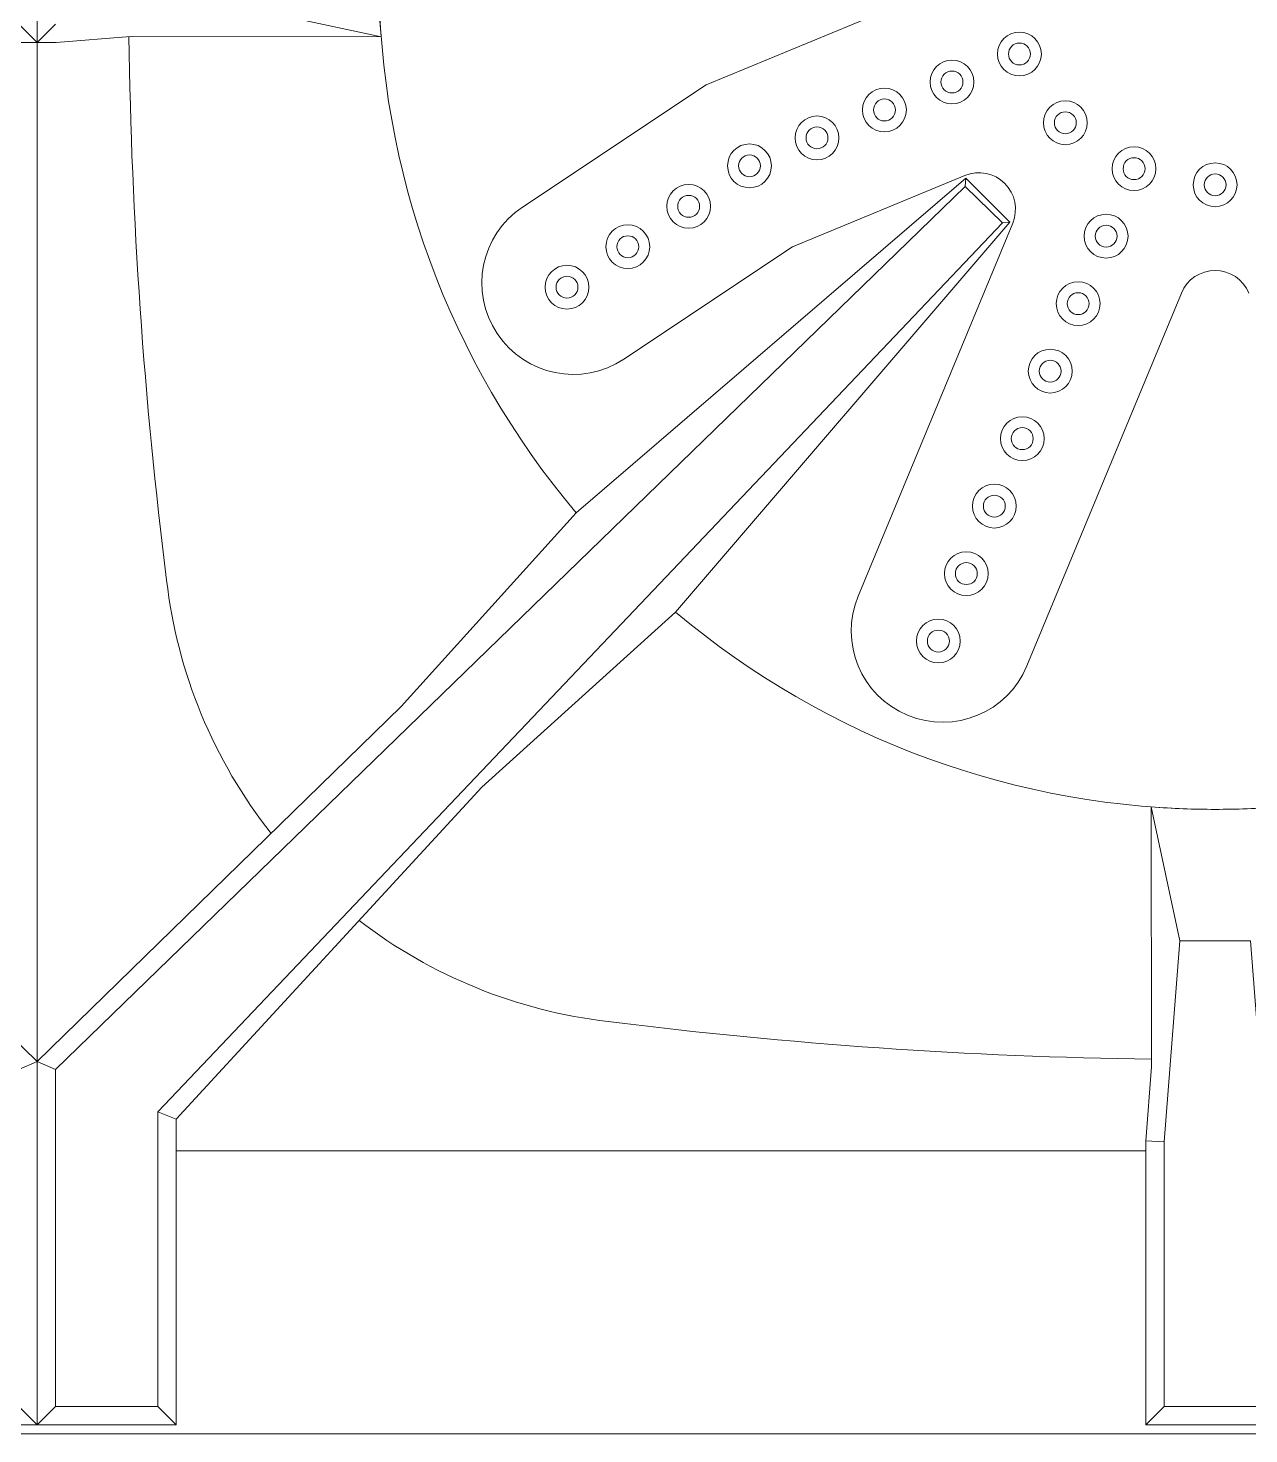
# Model space of a CAD drawing. Extents: x 306 to 2240, y 18 to 779.
# Drawn here: x 689.1932 to 689.3604, y 391.2048 to 391.3972 of the extents above; entities that cross this region are included whole.
import ezdxf

# ---------------------------------------------------------------- set-up
doc = ezdxf.new("R2010")
doc.units = 0
doc.header["$MEASUREMENT"] = 0
doc.linetypes.add('ACAD_ISO03W100', pattern=[30, 12, -18])
doc.layers.add('EQUIPAMIENTO SUPER', color=1, linetype='Continuous')

msp = doc.modelspace()

# ---------------------------------------------------------------- linework, layer by layer
at = {"layer": 'EQUIPAMIENTO SUPER', "color": 253, "lineweight": 0}
for p, q in [((689.1944949408376, 391.404752502158, -6.438942029e-07), (689.1944949408376, 391.2435025021577, -6.438942029e-07)), ((689.1944949408376, 391.404752502158, -6.438942029e-07), (689.1944949408376, 391.3952525021577, -6.438942029e-07)), ((689.1944949408376, 391.404752502158, -6.438942029e-07), (689.1944949408376, 391.2435025021577, -6.438942029e-07)), ((689.1944949408376, 391.404752502158, -6.438942029e-07), (689.1944949408376, 391.3952525021577, -6.438942029e-07)), ((689.2232449408388, 391.3999325021577, -6.438942029e-07), (689.2415806161575, 391.3959913966304, -6.438942029e-07)), ((689.2860899169812, 391.3894304674308, -6.438942029e-07), (689.3119288562505, 391.4001333065133, -6.438942029e-07)), ((689.1970938765576, 391.3952525021577, -6.438942029e-07), (689.2072471699852, 391.3960573814188, -6.438942029e-07)), ((689.2072471699852, 391.3960573814188, -6.438942029e-07), (689.2415806161575, 391.3959913966304, -6.438942029e-07)), ((689.1944949408376, 391.3952525021577, -6.438942029e-07), (689.1918960051175, 391.3952525021577, -6.438942029e-07)), ((689.1944949408376, 391.3952525021577, -6.438942029e-07), (689.1970938765576, 391.3952525021577, -6.438942029e-07)), ((689.2860899169812, 391.3894304674308, -6.438942029e-07), (689.2609376651003, 391.3727079697388, -6.438942029e-07)), ((689.2979049932496, 391.3672646272548, -6.438942029e-07), (689.321495942057, 391.3770363182006, -6.438942029e-07)), ((689.3215466530368, 391.3755039618263, -6.438942029e-07), (689.3216184576218, 391.3766390742757, -6.438942029e-07)), ((689.3280287568837, 391.3705035033763, -6.438942029e-07), (689.3068850140467, 391.3194579926606, -6.438942029e-07)), ((689.3264964005052, 391.3705542143579, -6.438942029e-07), (689.3276311089162, 391.3706264229804, -6.438942029e-07)), ((689.2979049932496, 391.3672646272548, -6.438942029e-07), (689.2747789887276, 391.3518892819724, -6.438942029e-07)), ((689.3511257451961, 391.3609364175672, -6.438942029e-07), (689.329982002359, 391.3098909068516, -6.438942029e-07)), ((689.3509249408366, 391.2722525021574, -6.438942029e-07), (689.3469838353108, 391.2905881774765, -6.438942029e-07)), ((689.1944949408376, 391.2557244453878, -6.438942029e-07), (689.1919949408388, 391.2546519970942, -6.438942029e-07)), ((689.1944949408376, 391.2557244453878, -6.438942029e-07), (689.1969949408361, 391.2546519970944, -6.438942029e-07)), ((689.2109949408391, 391.2488530072214, -6.438942029e-07), (689.2134949408377, 391.2478552195066, -6.438942029e-07)), ((689.1919949408388, 391.2085025021576, -6.438942029e-07), (689.1944949408376, 391.2060025021576, -6.438942029e-07)), ((689.1969949408361, 391.2085025021576, -6.438942029e-07), (689.1944949408376, 391.2060025021576, -6.438942029e-07)), ((689.2109949408391, 391.2085025021576, -6.438942029e-07), (689.2134949408377, 391.2060025021576, -6.438942029e-07)), ((689.3487449408372, 391.2085025021576, -6.438942029e-07), (689.3462449408383, 391.2060025021576, -6.438942029e-07)), ((689.566994940839, 391.204752502158, -6.438942029e-07), (688.78699494084, 391.204752502158, -6.438942029e-07)), ((689.566994940839, 391.204752502158, -6.438942029e-07), (688.78699494084, 391.204752502158, -6.438942029e-07))]:
    msp.add_line(p, q, dxfattribs=at)
at = {"layer": 'EQUIPAMIENTO SUPER', "color": 253, "linetype": 'ACAD_ISO03W100', "lineweight": 0}
for p, q in [((689.1944949408376, 391.3952525021577, -6.438942029e-07), (689.1919949408388, 391.3977525021577, -6.438942029e-07)), ((689.1944949408376, 391.3952525021577, -6.438942029e-07), (689.1969949408361, 391.3977525021577, -6.438942029e-07)), ((689.3487449408372, 391.244752502158, -6.438942029e-07), (689.3462449408383, 391.2448514378784, -6.438942029e-07))]:
    msp.add_line(p, q, dxfattribs=at)
at = {"layer": 'EQUIPAMIENTO SUPER', "color": 253, "lineweight": 0, "elevation": -6.438508219e-07}
for points in [[(689.0613587727589, 391.3706264229799), (689.0673714240531, 391.3766390742757), (689.1206984346848, 391.3308462344018), (689.1446549854213, 391.3043144517698), (689.1944949408376, 391.2557244453878), (689.1944949408376, 391.2060025021576), (689.1754949408372, 391.2060025021576), (689.1754949408372, 391.2478552195066), (689.1336145263836, 391.2932807734671), (689.107101612643, 391.3172571192528), (689.0613587727589, 391.3706264229799)], [(689.3276311089162, 391.3706264229799), (689.3216184576218, 391.3766390742757), (689.26829144699, 391.3308462344018), (689.2443348962538, 391.3043144517698), (689.1944949408376, 391.2557244453878), (689.1944949408376, 391.2060025021576), (689.2134949408377, 391.2060025021576), (689.2134949408377, 391.2478552195066), (689.2553753552914, 391.2932807734671), (689.2818882690322, 391.3172571192528), (689.3276311089162, 391.3706264229799)], [(689.1969949408361, 391.2085025021576), (689.1969949408361, 391.2546519970942), (689.3215466530368, 391.3755039618258), (689.3266412861798, 391.3705634343432), (689.2109949408391, 391.2488530072214), (689.2109949408391, 391.2085025021576), (689.1969949408361, 391.2085025021576), (689.1969949408361, 391.2085025021576)], [(689.3469838353108, 391.2905881774761), (689.3470498200973, 391.2550047313052), (689.3462449408383, 391.2448514378784), (689.3462449408383, 391.2060025021576), (689.3557449408383, 391.2060025021576)], [(689.3645060463663, 391.2905881774761), (689.3644400615763, 391.2550047313052), (689.3652449408388, 391.2448514378784), (689.3652449408388, 391.2060025021576), (689.3557449408383, 391.2060025021576)], [(689.3557449408383, 391.2085025021576), (689.3487449408372, 391.2085025021576), (689.3487449408372, 391.244752502158), (689.3509249408366, 391.2722525021574), (689.3557449408383, 391.2722525021574)], [(689.3557449408383, 391.2085025021576), (689.3627449408361, 391.2085025021576), (689.3627449408361, 391.244752502158), (689.3605649408368, 391.2722525021574), (689.3557449408383, 391.2722525021574)], [(689.3462449408383, 391.2435025021577), (689.2134949408377, 391.2435025021577)]]:
    msp.add_lwpolyline(points, dxfattribs=at)
at = {"layer": 'EQUIPAMIENTO SUPER', "color": 253, "lineweight": 0}
for centre, radius in [((689.3289526364156, 391.3936548846372, -6.438942029e-07), 0.003), ((689.3289526364156, 391.3936548846372, -6.438942029e-07), 0.003), ((689.3289526364156, 391.3936548846372, -6.438942029e-07), 0.003), ((689.3289526364156, 391.3936548846372, -6.438942029e-07), 0.003), ((689.3289526364156, 391.3936548846372, -6.438942029e-07), 0.003), ((689.3289526364156, 391.3936548846372, -6.438942029e-07), 0.003), ((689.3289526364156, 391.3936548846372, -6.438942029e-07), 0.003), ((689.3289526364156, 391.3936548846372, -6.438942029e-07), 0.003), ((689.3289526364156, 391.3936548846372, -6.438942029e-07), 0.003), ((689.3289526364156, 391.3936548846372, -6.438942029e-07), 0.003), ((689.3289526364156, 391.3936548846372, -6.438942029e-07), 0.003), ((689.3289526364156, 391.3936548846372, -6.438942029e-07), 0.003), ((689.3289526364156, 391.3936548846372, -6.438942029e-07), 0.003), ((689.3289526364156, 391.3936548846372, -6.438942029e-07), 0.003), ((689.3289526364156, 391.3936548846372, -6.438942029e-07), 0.003), ((689.3289526364156, 391.3936548846372, -6.438942029e-07), 0.003), ((689.3289526364156, 391.3936548846372, -6.438942029e-07), 0.0015), ((689.3289526364156, 391.3936548846372, -6.438942029e-07), 0.0015), ((689.3289526364156, 391.3936548846372, -6.438942029e-07), 0.0015), ((689.3289526364156, 391.3936548846372, -6.438942029e-07), 0.0015), ((689.3289526364156, 391.3936548846372, -6.438942029e-07), 0.0015), ((689.3289526364156, 391.3936548846372, -6.438942029e-07), 0.0015), ((689.3289526364156, 391.3936548846372, -6.438942029e-07), 0.0015), ((689.3289526364156, 391.3936548846372, -6.438942029e-07), 0.0015), ((689.3289526364156, 391.3936548846372, -6.438942029e-07), 0.0015), ((689.3289526364156, 391.3936548846372, -6.438942029e-07), 0.0015), ((689.3289526364156, 391.3936548846372, -6.438942029e-07), 0.0015), ((689.3289526364156, 391.3936548846372, -6.438942029e-07), 0.0015), ((689.3289526364156, 391.3936548846372, -6.438942029e-07), 0.0015), ((689.3289526364156, 391.3936548846372, -6.438942029e-07), 0.0015), ((689.3289526364156, 391.3936548846372, -6.438942029e-07), 0.0015), ((689.3289526364156, 391.3936548846372, -6.438942029e-07), 0.0015), ((689.3197138410893, 391.389828050314, -6.438942029e-07), 0.003), ((689.3197138410893, 391.389828050314, -6.438942029e-07), 0.003), ((689.3197138410893, 391.389828050314, -6.438942029e-07), 0.003), ((689.3197138410893, 391.389828050314, -6.438942029e-07), 0.003), ((689.3197138410893, 391.389828050314, -6.438942029e-07), 0.003), ((689.3197138410893, 391.389828050314, -6.438942029e-07), 0.003), ((689.3197138410893, 391.389828050314, -6.438942029e-07), 0.003), ((689.3197138410893, 391.389828050314, -6.438942029e-07), 0.003), ((689.3197138410893, 391.389828050314, -6.438942029e-07), 0.003), ((689.3197138410893, 391.389828050314, -6.438942029e-07), 0.003), ((689.3197138410893, 391.389828050314, -6.438942029e-07), 0.003), ((689.3197138410893, 391.389828050314, -6.438942029e-07), 0.003), ((689.3197138410893, 391.389828050314, -6.438942029e-07), 0.003), ((689.3197138410893, 391.389828050314, -6.438942029e-07), 0.003), ((689.3197138410893, 391.389828050314, -6.438942029e-07), 0.003), ((689.3197138410893, 391.389828050314, -6.438942029e-07), 0.003), ((689.3197138410893, 391.389828050314, -6.438942029e-07), 0.0015), ((689.3197138410893, 391.389828050314, -6.438942029e-07), 0.0015), ((689.3197138410893, 391.389828050314, -6.438942029e-07), 0.0015), ((689.3197138410893, 391.389828050314, -6.438942029e-07), 0.0015), ((689.3197138410893, 391.389828050314, -6.438942029e-07), 0.0015), ((689.3197138410893, 391.389828050314, -6.438942029e-07), 0.0015), ((689.3197138410893, 391.389828050314, -6.438942029e-07), 0.0015), ((689.3197138410893, 391.389828050314, -6.438942029e-07), 0.0015), ((689.3197138410893, 391.389828050314, -6.438942029e-07), 0.0015), ((689.3197138410893, 391.389828050314, -6.438942029e-07), 0.0015), ((689.3197138410893, 391.389828050314, -6.438942029e-07), 0.0015), ((689.3197138410893, 391.389828050314, -6.438942029e-07), 0.0015), ((689.3197138410893, 391.389828050314, -6.438942029e-07), 0.0015), ((689.3197138410893, 391.389828050314, -6.438942029e-07), 0.0015), ((689.3197138410893, 391.389828050314, -6.438942029e-07), 0.0015), ((689.3197138410893, 391.389828050314, -6.438942029e-07), 0.0015), ((689.3104750457665, 391.3860012159902, -6.438942029e-07), 0.003), ((689.3104750457665, 391.3860012159902, -6.438942029e-07), 0.003), ((689.3104750457665, 391.3860012159902, -6.438942029e-07), 0.003), ((689.3104750457665, 391.3860012159902, -6.438942029e-07), 0.003), ((689.3104750457665, 391.3860012159902, -6.438942029e-07), 0.003), ((689.3104750457665, 391.3860012159902, -6.438942029e-07), 0.003), ((689.3104750457665, 391.3860012159902, -6.438942029e-07), 0.003), ((689.3104750457665, 391.3860012159902, -6.438942029e-07), 0.003), ((689.3104750457665, 391.3860012159902, -6.438942029e-07), 0.003), ((689.3104750457665, 391.3860012159902, -6.438942029e-07), 0.003), ((689.3104750457665, 391.3860012159902, -6.438942029e-07), 0.003), ((689.3104750457665, 391.3860012159902, -6.438942029e-07), 0.003), ((689.3104750457665, 391.3860012159902, -6.438942029e-07), 0.003), ((689.3104750457665, 391.3860012159902, -6.438942029e-07), 0.003), ((689.3104750457665, 391.3860012159902, -6.438942029e-07), 0.003), ((689.3104750457665, 391.3860012159902, -6.438942029e-07), 0.003), ((689.3104750457665, 391.3860012159902, -6.438942029e-07), 0.0015), ((689.3104750457665, 391.3860012159902, -6.438942029e-07), 0.0015), ((689.3104750457665, 391.3860012159902, -6.438942029e-07), 0.0015), ((689.3104750457665, 391.3860012159902, -6.438942029e-07), 0.0015), ((689.3104750457665, 391.3860012159902, -6.438942029e-07), 0.0015), ((689.3104750457665, 391.3860012159902, -6.438942029e-07), 0.0015), ((689.3104750457665, 391.3860012159902, -6.438942029e-07), 0.0015), ((689.3104750457665, 391.3860012159902, -6.438942029e-07), 0.0015), ((689.3104750457665, 391.3860012159902, -6.438942029e-07), 0.0015), ((689.3104750457665, 391.3860012159902, -6.438942029e-07), 0.0015), ((689.3104750457665, 391.3860012159902, -6.438942029e-07), 0.0015), ((689.3104750457665, 391.3860012159902, -6.438942029e-07), 0.0015), ((689.3104750457665, 391.3860012159902, -6.438942029e-07), 0.0015), ((689.3104750457665, 391.3860012159902, -6.438942029e-07), 0.0015), ((689.3104750457665, 391.3860012159902, -6.438942029e-07), 0.0015), ((689.3104750457665, 391.3860012159902, -6.438942029e-07), 0.0015), ((689.3352390462045, 391.3842466075216, -6.438942029e-07), 0.003), ((689.3352390462045, 391.3842466075216, -6.438942029e-07), 0.003), ((689.3352390462045, 391.3842466075216, -6.438942029e-07), 0.003), ((689.3352390462045, 391.3842466075216, -6.438942029e-07), 0.003), ((689.3352390462045, 391.3842466075216, -6.438942029e-07), 0.003), ((689.3352390462045, 391.3842466075216, -6.438942029e-07), 0.003), ((689.3352390462045, 391.3842466075216, -6.438942029e-07), 0.003), ((689.3352390462045, 391.3842466075216, -6.438942029e-07), 0.003), ((689.3352390462045, 391.3842466075216, -6.438942029e-07), 0.003), ((689.3352390462045, 391.3842466075216, -6.438942029e-07), 0.003), ((689.3352390462045, 391.3842466075216, -6.438942029e-07), 0.003), ((689.3352390462045, 391.3842466075216, -6.438942029e-07), 0.003), ((689.3352390462045, 391.3842466075216, -6.438942029e-07), 0.003), ((689.3352390462045, 391.3842466075216, -6.438942029e-07), 0.003), ((689.3352390462045, 391.3842466075216, -6.438942029e-07), 0.003), ((689.3352390462045, 391.3842466075216, -6.438942029e-07), 0.003), ((689.3012362504401, 391.3821743816665, -6.438942029e-07), 0.003), ((689.3012362504401, 391.3821743816665, -6.438942029e-07), 0.003), ((689.3012362504401, 391.3821743816665, -6.438942029e-07), 0.003), ((689.3012362504401, 391.3821743816665, -6.438942029e-07), 0.003), ((689.3012362504401, 391.3821743816665, -6.438942029e-07), 0.003), ((689.3012362504401, 391.3821743816665, -6.438942029e-07), 0.003), ((689.3012362504401, 391.3821743816665, -6.438942029e-07), 0.003), ((689.3012362504401, 391.3821743816665, -6.438942029e-07), 0.003), ((689.3012362504401, 391.3821743816665, -6.438942029e-07), 0.003), ((689.3012362504401, 391.3821743816665, -6.438942029e-07), 0.003), ((689.3012362504401, 391.3821743816665, -6.438942029e-07), 0.003), ((689.3012362504401, 391.3821743816665, -6.438942029e-07), 0.003), ((689.3012362504401, 391.3821743816665, -6.438942029e-07), 0.003), ((689.3012362504401, 391.3821743816665, -6.438942029e-07), 0.003), ((689.3012362504401, 391.3821743816665, -6.438942029e-07), 0.003), ((689.3012362504401, 391.3821743816665, -6.438942029e-07), 0.003), ((689.3352390462045, 391.3842466075216, -6.438942029e-07), 0.0015), ((689.3352390462045, 391.3842466075216, -6.438942029e-07), 0.0015), ((689.3352390462045, 391.3842466075216, -6.438942029e-07), 0.0015), ((689.3352390462045, 391.3842466075216, -6.438942029e-07), 0.0015), ((689.3352390462045, 391.3842466075216, -6.438942029e-07), 0.0015), ((689.3352390462045, 391.3842466075216, -6.438942029e-07), 0.0015), ((689.3352390462045, 391.3842466075216, -6.438942029e-07), 0.0015), ((689.3352390462045, 391.3842466075216, -6.438942029e-07), 0.0015), ((689.3352390462045, 391.3842466075216, -6.438942029e-07), 0.0015), ((689.3352390462045, 391.3842466075216, -6.438942029e-07), 0.0015), ((689.3352390462045, 391.3842466075216, -6.438942029e-07), 0.0015), ((689.3352390462045, 391.3842466075216, -6.438942029e-07), 0.0015), ((689.3352390462045, 391.3842466075216, -6.438942029e-07), 0.0015), ((689.3352390462045, 391.3842466075216, -6.438942029e-07), 0.0015), ((689.3352390462045, 391.3842466075216, -6.438942029e-07), 0.0015), ((689.3352390462045, 391.3842466075216, -6.438942029e-07), 0.0015), ((689.3012362504401, 391.3821743816665, -6.438942029e-07), 0.0015), ((689.3012362504401, 391.3821743816665, -6.438942029e-07), 0.0015), ((689.3012362504401, 391.3821743816665, -6.438942029e-07), 0.0015), ((689.3012362504401, 391.3821743816665, -6.438942029e-07), 0.0015), ((689.3012362504401, 391.3821743816665, -6.438942029e-07), 0.0015), ((689.3012362504401, 391.3821743816665, -6.438942029e-07), 0.0015), ((689.3012362504401, 391.3821743816665, -6.438942029e-07), 0.0015), ((689.3012362504401, 391.3821743816665, -6.438942029e-07), 0.0015), ((689.3012362504401, 391.3821743816665, -6.438942029e-07), 0.0015), ((689.3012362504401, 391.3821743816665, -6.438942029e-07), 0.0015), ((689.3012362504401, 391.3821743816665, -6.438942029e-07), 0.0015), ((689.3012362504401, 391.3821743816665, -6.438942029e-07), 0.0015), ((689.3012362504401, 391.3821743816665, -6.438942029e-07), 0.0015), ((689.3012362504401, 391.3821743816665, -6.438942029e-07), 0.0015), ((689.3012362504401, 391.3821743816665, -6.438942029e-07), 0.0015), ((689.3012362504401, 391.3821743816665, -6.438942029e-07), 0.0015), ((689.2919974551172, 391.3783475473426, -6.438942029e-07), 0.003), ((689.2919974551172, 391.3783475473426, -6.438942029e-07), 0.003), ((689.2919974551172, 391.3783475473426, -6.438942029e-07), 0.003), ((689.2919974551172, 391.3783475473426, -6.438942029e-07), 0.003), ((689.2919974551172, 391.3783475473426, -6.438942029e-07), 0.003), ((689.2919974551172, 391.3783475473426, -6.438942029e-07), 0.003), ((689.2919974551172, 391.3783475473426, -6.438942029e-07), 0.003), ((689.2919974551172, 391.3783475473426, -6.438942029e-07), 0.003), ((689.2919974551172, 391.3783475473426, -6.438942029e-07), 0.003), ((689.2919974551172, 391.3783475473426, -6.438942029e-07), 0.003), ((689.2919974551172, 391.3783475473426, -6.438942029e-07), 0.003), ((689.2919974551172, 391.3783475473426, -6.438942029e-07), 0.003), ((689.2919974551172, 391.3783475473426, -6.438942029e-07), 0.003), ((689.2919974551172, 391.3783475473426, -6.438942029e-07), 0.003), ((689.2919974551172, 391.3783475473426, -6.438942029e-07), 0.003), ((689.2919974551172, 391.3783475473426, -6.438942029e-07), 0.003), ((689.3446473233182, 391.3779601977329, -6.438942029e-07), 0.003), ((689.3446473233182, 391.3779601977329, -6.438942029e-07), 0.003), ((689.3446473233182, 391.3779601977329, -6.438942029e-07), 0.003), ((689.3446473233182, 391.3779601977329, -6.438942029e-07), 0.003), ((689.3446473233182, 391.3779601977329, -6.438942029e-07), 0.003), ((689.3446473233182, 391.3779601977329, -6.438942029e-07), 0.003), ((689.3446473233182, 391.3779601977329, -6.438942029e-07), 0.003), ((689.3446473233182, 391.3779601977329, -6.438942029e-07), 0.003), ((689.3446473233182, 391.3779601977329, -6.438942029e-07), 0.003), ((689.3446473233182, 391.3779601977329, -6.438942029e-07), 0.003), ((689.3446473233182, 391.3779601977329, -6.438942029e-07), 0.003), ((689.3446473233182, 391.3779601977329, -6.438942029e-07), 0.003), ((689.3446473233182, 391.3779601977329, -6.438942029e-07), 0.003), ((689.3446473233182, 391.3779601977329, -6.438942029e-07), 0.003), ((689.3446473233182, 391.3779601977329, -6.438942029e-07), 0.003), ((689.3446473233182, 391.3779601977329, -6.438942029e-07), 0.003), ((689.2919974551172, 391.3783475473426, -6.438942029e-07), 0.0015), ((689.2919974551172, 391.3783475473426, -6.438942029e-07), 0.0015), ((689.2919974551172, 391.3783475473426, -6.438942029e-07), 0.0015), ((689.2919974551172, 391.3783475473426, -6.438942029e-07), 0.0015), ((689.2919974551172, 391.3783475473426, -6.438942029e-07), 0.0015), ((689.2919974551172, 391.3783475473426, -6.438942029e-07), 0.0015), ((689.2919974551172, 391.3783475473426, -6.438942029e-07), 0.0015), ((689.2919974551172, 391.3783475473426, -6.438942029e-07), 0.0015), ((689.2919974551172, 391.3783475473426, -6.438942029e-07), 0.0015), ((689.2919974551172, 391.3783475473426, -6.438942029e-07), 0.0015), ((689.2919974551172, 391.3783475473426, -6.438942029e-07), 0.0015), ((689.2919974551172, 391.3783475473426, -6.438942029e-07), 0.0015), ((689.2919974551172, 391.3783475473426, -6.438942029e-07), 0.0015), ((689.2919974551172, 391.3783475473426, -6.438942029e-07), 0.0015), ((689.2919974551172, 391.3783475473426, -6.438942029e-07), 0.0015), ((689.2919974551172, 391.3783475473426, -6.438942029e-07), 0.0015), ((689.3446473233182, 391.3779601977329, -6.438942029e-07), 0.0015), ((689.3446473233182, 391.3779601977329, -6.438942029e-07), 0.0015), ((689.3446473233182, 391.3779601977329, -6.438942029e-07), 0.0015), ((689.3446473233182, 391.3779601977329, -6.438942029e-07), 0.0015), ((689.3446473233182, 391.3779601977329, -6.438942029e-07), 0.0015), ((689.3446473233182, 391.3779601977329, -6.438942029e-07), 0.0015), ((689.3446473233182, 391.3779601977329, -6.438942029e-07), 0.0015), ((689.3446473233182, 391.3779601977329, -6.438942029e-07), 0.0015), ((689.3446473233182, 391.3779601977329, -6.438942029e-07), 0.0015), ((689.3446473233182, 391.3779601977329, -6.438942029e-07), 0.0015), ((689.3446473233182, 391.3779601977329, -6.438942029e-07), 0.0015), ((689.3446473233182, 391.3779601977329, -6.438942029e-07), 0.0015), ((689.3446473233182, 391.3779601977329, -6.438942029e-07), 0.0015), ((689.3446473233182, 391.3779601977329, -6.438942029e-07), 0.0015), ((689.3446473233182, 391.3779601977329, -6.438942029e-07), 0.0015), ((689.3446473233182, 391.3779601977329, -6.438942029e-07), 0.0015), ((689.3557451428592, 391.3757527041759, -6.438942029e-07), 0.003), ((689.3557451428592, 391.3757527041759, -6.438942029e-07), 0.003), ((689.3557451428592, 391.3757527041759, -6.438942029e-07), 0.003), ((689.3557451428592, 391.3757527041759, -6.438942029e-07), 0.003), ((689.3557451428592, 391.3757527041759, -6.438942029e-07), 0.003), ((689.3557451428592, 391.3757527041759, -6.438942029e-07), 0.003), ((689.3557451428592, 391.3757527041759, -6.438942029e-07), 0.003), ((689.3557451428592, 391.3757527041759, -6.438942029e-07), 0.003), ((689.3557451428592, 391.3757527041759, -6.438942029e-07), 0.003), ((689.3557451428592, 391.3757527041759, -6.438942029e-07), 0.003), ((689.3557451428592, 391.3757527041759, -6.438942029e-07), 0.003), ((689.3557451428592, 391.3757527041759, -6.438942029e-07), 0.003), ((689.3557451428592, 391.3757527041759, -6.438942029e-07), 0.003), ((689.3557451428592, 391.3757527041759, -6.438942029e-07), 0.003), ((689.3557451428592, 391.3757527041759, -6.438942029e-07), 0.003), ((689.3557451428592, 391.3757527041759, -6.438942029e-07), 0.003), ((689.3557451428592, 391.3757527041759, -6.438942029e-07), 0.0015), ((689.3557451428592, 391.3757527041759, -6.438942029e-07), 0.0015), ((689.3557451428592, 391.3757527041759, -6.438942029e-07), 0.0015), ((689.3557451428592, 391.3757527041759, -6.438942029e-07), 0.0015), ((689.3557451428592, 391.3757527041759, -6.438942029e-07), 0.0015), ((689.3557451428592, 391.3757527041759, -6.438942029e-07), 0.0015), ((689.3557451428592, 391.3757527041759, -6.438942029e-07), 0.0015), ((689.3557451428592, 391.3757527041759, -6.438942029e-07), 0.0015), ((689.3557451428592, 391.3757527041759, -6.438942029e-07), 0.0015), ((689.3557451428592, 391.3757527041759, -6.438942029e-07), 0.0015), ((689.3557451428592, 391.3757527041759, -6.438942029e-07), 0.0015), ((689.3557451428592, 391.3757527041759, -6.438942029e-07), 0.0015), ((689.3557451428592, 391.3757527041759, -6.438942029e-07), 0.0015), ((689.3557451428592, 391.3757527041759, -6.438942029e-07), 0.0015), ((689.3557451428592, 391.3757527041759, -6.438942029e-07), 0.0015), ((689.3557451428592, 391.3757527041759, -6.438942029e-07), 0.0015), ((689.2836699800087, 391.3728110178931, -6.438942029e-07), 0.003), ((689.2836699800087, 391.3728110178931, -6.438942029e-07), 0.003), ((689.2836699800087, 391.3728110178931, -6.438942029e-07), 0.003), ((689.2836699800087, 391.3728110178931, -6.438942029e-07), 0.003), ((689.2836699800087, 391.3728110178931, -6.438942029e-07), 0.003), ((689.2836699800087, 391.3728110178931, -6.438942029e-07), 0.003), ((689.2836699800087, 391.3728110178931, -6.438942029e-07), 0.003), ((689.2836699800087, 391.3728110178931, -6.438942029e-07), 0.003), ((689.2836699800087, 391.3728110178931, -6.438942029e-07), 0.003), ((689.2836699800087, 391.3728110178931, -6.438942029e-07), 0.003), ((689.2836699800087, 391.3728110178931, -6.438942029e-07), 0.003), ((689.2836699800087, 391.3728110178931, -6.438942029e-07), 0.003), ((689.2836699800087, 391.3728110178931, -6.438942029e-07), 0.003), ((689.2836699800087, 391.3728110178931, -6.438942029e-07), 0.003), ((689.2836699800087, 391.3728110178931, -6.438942029e-07), 0.003), ((689.2836699800087, 391.3728110178931, -6.438942029e-07), 0.003), ((689.2836699800087, 391.3728110178931, -6.438942029e-07), 0.0015), ((689.2836699800087, 391.3728110178931, -6.438942029e-07), 0.0015), ((689.2836699800087, 391.3728110178931, -6.438942029e-07), 0.0015), ((689.2836699800087, 391.3728110178931, -6.438942029e-07), 0.0015), ((689.2836699800087, 391.3728110178931, -6.438942029e-07), 0.0015), ((689.2836699800087, 391.3728110178931, -6.438942029e-07), 0.0015), ((689.2836699800087, 391.3728110178931, -6.438942029e-07), 0.0015), ((689.2836699800087, 391.3728110178931, -6.438942029e-07), 0.0015), ((689.2836699800087, 391.3728110178931, -6.438942029e-07), 0.0015), ((689.2836699800087, 391.3728110178931, -6.438942029e-07), 0.0015), ((689.2836699800087, 391.3728110178931, -6.438942029e-07), 0.0015), ((689.2836699800087, 391.3728110178931, -6.438942029e-07), 0.0015), ((689.2836699800087, 391.3728110178931, -6.438942029e-07), 0.0015), ((689.2836699800087, 391.3728110178931, -6.438942029e-07), 0.0015), ((689.2836699800087, 391.3728110178931, -6.438942029e-07), 0.0015), ((689.2836699800087, 391.3728110178931, -6.438942029e-07), 0.0015), ((689.3408204889952, 391.368721402408, -6.438942029e-07), 0.003), ((689.3408204889952, 391.368721402408, -6.438942029e-07), 0.003), ((689.3408204889952, 391.368721402408, -6.438942029e-07), 0.003), ((689.3408204889952, 391.368721402408, -6.438942029e-07), 0.003), ((689.3408204889952, 391.368721402408, -6.438942029e-07), 0.003), ((689.3408204889952, 391.368721402408, -6.438942029e-07), 0.003), ((689.3408204889952, 391.368721402408, -6.438942029e-07), 0.003), ((689.3408204889952, 391.368721402408, -6.438942029e-07), 0.003), ((689.3408204889952, 391.368721402408, -6.438942029e-07), 0.003), ((689.3408204889952, 391.368721402408, -6.438942029e-07), 0.003), ((689.3408204889952, 391.368721402408, -6.438942029e-07), 0.003), ((689.3408204889952, 391.368721402408, -6.438942029e-07), 0.003), ((689.3408204889952, 391.368721402408, -6.438942029e-07), 0.003), ((689.3408204889952, 391.368721402408, -6.438942029e-07), 0.003), ((689.3408204889952, 391.368721402408, -6.438942029e-07), 0.003), ((689.3408204889952, 391.368721402408, -6.438942029e-07), 0.003), ((689.2753425049001, 391.3672744884436, -6.438942029e-07), 0.003), ((689.2753425049001, 391.3672744884436, -6.438942029e-07), 0.003), ((689.2753425049001, 391.3672744884436, -6.438942029e-07), 0.003), ((689.2753425049001, 391.3672744884436, -6.438942029e-07), 0.003), ((689.2753425049001, 391.3672744884436, -6.438942029e-07), 0.003), ((689.2753425049001, 391.3672744884436, -6.438942029e-07), 0.003), ((689.2753425049001, 391.3672744884436, -6.438942029e-07), 0.003), ((689.2753425049001, 391.3672744884436, -6.438942029e-07), 0.003), ((689.2753425049001, 391.3672744884436, -6.438942029e-07), 0.003), ((689.2753425049001, 391.3672744884436, -6.438942029e-07), 0.003), ((689.2753425049001, 391.3672744884436, -6.438942029e-07), 0.003), ((689.2753425049001, 391.3672744884436, -6.438942029e-07), 0.003), ((689.2753425049001, 391.3672744884436, -6.438942029e-07), 0.003), ((689.2753425049001, 391.3672744884436, -6.438942029e-07), 0.003), ((689.2753425049001, 391.3672744884436, -6.438942029e-07), 0.003), ((689.2753425049001, 391.3672744884436, -6.438942029e-07), 0.003), ((689.2753425049001, 391.3672744884436, -6.438942029e-07), 0.0015), ((689.2753425049001, 391.3672744884436, -6.438942029e-07), 0.0015), ((689.2753425049001, 391.3672744884436, -6.438942029e-07), 0.0015), ((689.2753425049001, 391.3672744884436, -6.438942029e-07), 0.0015), ((689.2753425049001, 391.3672744884436, -6.438942029e-07), 0.0015), ((689.2753425049001, 391.3672744884436, -6.438942029e-07), 0.0015), ((689.2753425049001, 391.3672744884436, -6.438942029e-07), 0.0015), ((689.2753425049001, 391.3672744884436, -6.438942029e-07), 0.0015), ((689.2753425049001, 391.3672744884436, -6.438942029e-07), 0.0015), ((689.2753425049001, 391.3672744884436, -6.438942029e-07), 0.0015), ((689.2753425049001, 391.3672744884436, -6.438942029e-07), 0.0015), ((689.2753425049001, 391.3672744884436, -6.438942029e-07), 0.0015), ((689.2753425049001, 391.3672744884436, -6.438942029e-07), 0.0015), ((689.2753425049001, 391.3672744884436, -6.438942029e-07), 0.0015), ((689.2753425049001, 391.3672744884436, -6.438942029e-07), 0.0015), ((689.2753425049001, 391.3672744884436, -6.438942029e-07), 0.0015), ((689.3408204889952, 391.368721402408, -6.438942029e-07), 0.0015), ((689.3408204889952, 391.368721402408, -6.438942029e-07), 0.0015), ((689.3408204889952, 391.368721402408, -6.438942029e-07), 0.0015), ((689.3408204889952, 391.368721402408, -6.438942029e-07), 0.0015), ((689.3408204889952, 391.368721402408, -6.438942029e-07), 0.0015), ((689.3408204889952, 391.368721402408, -6.438942029e-07), 0.0015), ((689.3408204889952, 391.368721402408, -6.438942029e-07), 0.0015), ((689.3408204889952, 391.368721402408, -6.438942029e-07), 0.0015), ((689.3408204889952, 391.368721402408, -6.438942029e-07), 0.0015), ((689.3408204889952, 391.368721402408, -6.438942029e-07), 0.0015), ((689.3408204889952, 391.368721402408, -6.438942029e-07), 0.0015), ((689.3408204889952, 391.368721402408, -6.438942029e-07), 0.0015), ((689.3408204889952, 391.368721402408, -6.438942029e-07), 0.0015), ((689.3408204889952, 391.368721402408, -6.438942029e-07), 0.0015), ((689.3408204889952, 391.368721402408, -6.438942029e-07), 0.0015), ((689.3408204889952, 391.368721402408, -6.438942029e-07), 0.0015), ((689.267015029795, 391.3617379589941, -6.438942029e-07), 0.003), ((689.267015029795, 391.3617379589941, -6.438942029e-07), 0.003), ((689.267015029795, 391.3617379589941, -6.438942029e-07), 0.003), ((689.267015029795, 391.3617379589941, -6.438942029e-07), 0.003), ((689.267015029795, 391.3617379589941, -6.438942029e-07), 0.003), ((689.267015029795, 391.3617379589941, -6.438942029e-07), 0.003), ((689.267015029795, 391.3617379589941, -6.438942029e-07), 0.003), ((689.267015029795, 391.3617379589941, -6.438942029e-07), 0.003), ((689.267015029795, 391.3617379589941, -6.438942029e-07), 0.003), ((689.267015029795, 391.3617379589941, -6.438942029e-07), 0.003), ((689.267015029795, 391.3617379589941, -6.438942029e-07), 0.003), ((689.267015029795, 391.3617379589941, -6.438942029e-07), 0.003), ((689.267015029795, 391.3617379589941, -6.438942029e-07), 0.003), ((689.267015029795, 391.3617379589941, -6.438942029e-07), 0.003), ((689.267015029795, 391.3617379589941, -6.438942029e-07), 0.003), ((689.267015029795, 391.3617379589941, -6.438942029e-07), 0.003), ((689.267015029795, 391.3617379589941, -6.438942029e-07), 0.0015), ((689.267015029795, 391.3617379589941, -6.438942029e-07), 0.0015), ((689.267015029795, 391.3617379589941, -6.438942029e-07), 0.0015), ((689.267015029795, 391.3617379589941, -6.438942029e-07), 0.0015), ((689.267015029795, 391.3617379589941, -6.438942029e-07), 0.0015), ((689.267015029795, 391.3617379589941, -6.438942029e-07), 0.0015), ((689.267015029795, 391.3617379589941, -6.438942029e-07), 0.0015), ((689.267015029795, 391.3617379589941, -6.438942029e-07), 0.0015), ((689.267015029795, 391.3617379589941, -6.438942029e-07), 0.0015), ((689.267015029795, 391.3617379589941, -6.438942029e-07), 0.0015), ((689.267015029795, 391.3617379589941, -6.438942029e-07), 0.0015), ((689.267015029795, 391.3617379589941, -6.438942029e-07), 0.0015), ((689.267015029795, 391.3617379589941, -6.438942029e-07), 0.0015), ((689.267015029795, 391.3617379589941, -6.438942029e-07), 0.0015), ((689.267015029795, 391.3617379589941, -6.438942029e-07), 0.0015), ((689.267015029795, 391.3617379589941, -6.438942029e-07), 0.0015), ((689.3369936546719, 391.359482607083, -6.438942029e-07), 0.003), ((689.3369936546719, 391.359482607083, -6.438942029e-07), 0.003), ((689.3369936546719, 391.359482607083, -6.438942029e-07), 0.003), ((689.3369936546719, 391.359482607083, -6.438942029e-07), 0.003), ((689.3369936546719, 391.359482607083, -6.438942029e-07), 0.003), ((689.3369936546719, 391.359482607083, -6.438942029e-07), 0.003), ((689.3369936546719, 391.359482607083, -6.438942029e-07), 0.003), ((689.3369936546719, 391.359482607083, -6.438942029e-07), 0.003), ((689.3369936546719, 391.359482607083, -6.438942029e-07), 0.003), ((689.3369936546719, 391.359482607083, -6.438942029e-07), 0.003), ((689.3369936546719, 391.359482607083, -6.438942029e-07), 0.003), ((689.3369936546719, 391.359482607083, -6.438942029e-07), 0.003), ((689.3369936546719, 391.359482607083, -6.438942029e-07), 0.003), ((689.3369936546719, 391.359482607083, -6.438942029e-07), 0.003), ((689.3369936546719, 391.359482607083, -6.438942029e-07), 0.003), ((689.3369936546719, 391.359482607083, -6.438942029e-07), 0.003), ((689.3369936546719, 391.359482607083, -6.438942029e-07), 0.0015), ((689.3369936546719, 391.359482607083, -6.438942029e-07), 0.0015), ((689.3369936546719, 391.359482607083, -6.438942029e-07), 0.0015), ((689.3369936546719, 391.359482607083, -6.438942029e-07), 0.0015), ((689.3369936546719, 391.359482607083, -6.438942029e-07), 0.0015), ((689.3369936546719, 391.359482607083, -6.438942029e-07), 0.0015), ((689.3369936546719, 391.359482607083, -6.438942029e-07), 0.0015), ((689.3369936546719, 391.359482607083, -6.438942029e-07), 0.0015), ((689.3369936546719, 391.359482607083, -6.438942029e-07), 0.0015), ((689.3369936546719, 391.359482607083, -6.438942029e-07), 0.0015), ((689.3369936546719, 391.359482607083, -6.438942029e-07), 0.0015), ((689.3369936546719, 391.359482607083, -6.438942029e-07), 0.0015), ((689.3369936546719, 391.359482607083, -6.438942029e-07), 0.0015), ((689.3369936546719, 391.359482607083, -6.438942029e-07), 0.0015), ((689.3369936546719, 391.359482607083, -6.438942029e-07), 0.0015), ((689.3369936546719, 391.359482607083, -6.438942029e-07), 0.0015), ((689.3331668203488, 391.3502438117577, -6.438942029e-07), 0.003), ((689.3331668203488, 391.3502438117577, -6.438942029e-07), 0.003), ((689.3331668203488, 391.3502438117577, -6.438942029e-07), 0.003), ((689.3331668203488, 391.3502438117577, -6.438942029e-07), 0.003), ((689.3331668203488, 391.3502438117577, -6.438942029e-07), 0.003), ((689.3331668203488, 391.3502438117577, -6.438942029e-07), 0.003), ((689.3331668203488, 391.3502438117577, -6.438942029e-07), 0.003), ((689.3331668203488, 391.3502438117577, -6.438942029e-07), 0.003), ((689.3331668203488, 391.3502438117577, -6.438942029e-07), 0.003), ((689.3331668203488, 391.3502438117577, -6.438942029e-07), 0.003), ((689.3331668203488, 391.3502438117577, -6.438942029e-07), 0.003), ((689.3331668203488, 391.3502438117577, -6.438942029e-07), 0.003), ((689.3331668203488, 391.3502438117577, -6.438942029e-07), 0.003), ((689.3331668203488, 391.3502438117577, -6.438942029e-07), 0.003), ((689.3331668203488, 391.3502438117577, -6.438942029e-07), 0.003), ((689.3331668203488, 391.3502438117577, -6.438942029e-07), 0.003), ((689.3331668203488, 391.3502438117577, -6.438942029e-07), 0.0015), ((689.3331668203488, 391.3502438117577, -6.438942029e-07), 0.0015), ((689.3331668203488, 391.3502438117577, -6.438942029e-07), 0.0015), ((689.3331668203488, 391.3502438117577, -6.438942029e-07), 0.0015), ((689.3331668203488, 391.3502438117577, -6.438942029e-07), 0.0015), ((689.3331668203488, 391.3502438117577, -6.438942029e-07), 0.0015), ((689.3331668203488, 391.3502438117577, -6.438942029e-07), 0.0015), ((689.3331668203488, 391.3502438117577, -6.438942029e-07), 0.0015), ((689.3331668203488, 391.3502438117577, -6.438942029e-07), 0.0015), ((689.3331668203488, 391.3502438117577, -6.438942029e-07), 0.0015), ((689.3331668203488, 391.3502438117577, -6.438942029e-07), 0.0015), ((689.3331668203488, 391.3502438117577, -6.438942029e-07), 0.0015), ((689.3331668203488, 391.3502438117577, -6.438942029e-07), 0.0015), ((689.3331668203488, 391.3502438117577, -6.438942029e-07), 0.0015), ((689.3331668203488, 391.3502438117577, -6.438942029e-07), 0.0015), ((689.3331668203488, 391.3502438117577, -6.438942029e-07), 0.0015), ((689.3293399860254, 391.3410050164328, -6.438942029e-07), 0.003), ((689.3293399860254, 391.3410050164328, -6.438942029e-07), 0.003), ((689.3293399860254, 391.3410050164328, -6.438942029e-07), 0.003), ((689.3293399860254, 391.3410050164328, -6.438942029e-07), 0.003), ((689.3293399860254, 391.3410050164328, -6.438942029e-07), 0.003), ((689.3293399860254, 391.3410050164328, -6.438942029e-07), 0.003), ((689.3293399860254, 391.3410050164328, -6.438942029e-07), 0.003), ((689.3293399860254, 391.3410050164328, -6.438942029e-07), 0.003), ((689.3293399860254, 391.3410050164328, -6.438942029e-07), 0.003), ((689.3293399860254, 391.3410050164328, -6.438942029e-07), 0.003), ((689.3293399860254, 391.3410050164328, -6.438942029e-07), 0.003), ((689.3293399860254, 391.3410050164328, -6.438942029e-07), 0.003), ((689.3293399860254, 391.3410050164328, -6.438942029e-07), 0.003), ((689.3293399860254, 391.3410050164328, -6.438942029e-07), 0.003), ((689.3293399860254, 391.3410050164328, -6.438942029e-07), 0.003), ((689.3293399860254, 391.3410050164328, -6.438942029e-07), 0.003), ((689.3293399860254, 391.3410050164328, -6.438942029e-07), 0.0015), ((689.3293399860254, 391.3410050164328, -6.438942029e-07), 0.0015), ((689.3293399860254, 391.3410050164328, -6.438942029e-07), 0.0015), ((689.3293399860254, 391.3410050164328, -6.438942029e-07), 0.0015), ((689.3293399860254, 391.3410050164328, -6.438942029e-07), 0.0015), ((689.3293399860254, 391.3410050164328, -6.438942029e-07), 0.0015), ((689.3293399860254, 391.3410050164328, -6.438942029e-07), 0.0015), ((689.3293399860254, 391.3410050164328, -6.438942029e-07), 0.0015), ((689.3293399860254, 391.3410050164328, -6.438942029e-07), 0.0015), ((689.3293399860254, 391.3410050164328, -6.438942029e-07), 0.0015), ((689.3293399860254, 391.3410050164328, -6.438942029e-07), 0.0015), ((689.3293399860254, 391.3410050164328, -6.438942029e-07), 0.0015), ((689.3293399860254, 391.3410050164328, -6.438942029e-07), 0.0015), ((689.3293399860254, 391.3410050164328, -6.438942029e-07), 0.0015), ((689.3293399860254, 391.3410050164328, -6.438942029e-07), 0.0015), ((689.3293399860254, 391.3410050164328, -6.438942029e-07), 0.0015), ((689.3255131517021, 391.3317662211074, -6.438942029e-07), 0.003), ((689.3255131517021, 391.3317662211074, -6.438942029e-07), 0.003), ((689.3255131517021, 391.3317662211074, -6.438942029e-07), 0.003), ((689.3255131517021, 391.3317662211074, -6.438942029e-07), 0.003), ((689.3255131517021, 391.3317662211074, -6.438942029e-07), 0.003), ((689.3255131517021, 391.3317662211074, -6.438942029e-07), 0.003), ((689.3255131517021, 391.3317662211074, -6.438942029e-07), 0.003), ((689.3255131517021, 391.3317662211074, -6.438942029e-07), 0.003), ((689.3255131517021, 391.3317662211074, -6.438942029e-07), 0.003), ((689.3255131517021, 391.3317662211074, -6.438942029e-07), 0.003), ((689.3255131517021, 391.3317662211074, -6.438942029e-07), 0.003), ((689.3255131517021, 391.3317662211074, -6.438942029e-07), 0.003), ((689.3255131517021, 391.3317662211074, -6.438942029e-07), 0.003), ((689.3255131517021, 391.3317662211074, -6.438942029e-07), 0.003), ((689.3255131517021, 391.3317662211074, -6.438942029e-07), 0.003), ((689.3255131517021, 391.3317662211074, -6.438942029e-07), 0.003), ((689.3255131517021, 391.3317662211074, -6.438942029e-07), 0.0015), ((689.3255131517021, 391.3317662211074, -6.438942029e-07), 0.0015), ((689.3255131517021, 391.3317662211074, -6.438942029e-07), 0.0015), ((689.3255131517021, 391.3317662211074, -6.438942029e-07), 0.0015), ((689.3255131517021, 391.3317662211074, -6.438942029e-07), 0.0015), ((689.3255131517021, 391.3317662211074, -6.438942029e-07), 0.0015), ((689.3255131517021, 391.3317662211074, -6.438942029e-07), 0.0015), ((689.3255131517021, 391.3317662211074, -6.438942029e-07), 0.0015), ((689.3255131517021, 391.3317662211074, -6.438942029e-07), 0.0015), ((689.3255131517021, 391.3317662211074, -6.438942029e-07), 0.0015), ((689.3255131517021, 391.3317662211074, -6.438942029e-07), 0.0015), ((689.3255131517021, 391.3317662211074, -6.438942029e-07), 0.0015), ((689.3255131517021, 391.3317662211074, -6.438942029e-07), 0.0015), ((689.3255131517021, 391.3317662211074, -6.438942029e-07), 0.0015), ((689.3255131517021, 391.3317662211074, -6.438942029e-07), 0.0015), ((689.3255131517021, 391.3317662211074, -6.438942029e-07), 0.0015), ((689.3216863173789, 391.3225274257821, -6.438942029e-07), 0.003), ((689.3216863173789, 391.3225274257821, -6.438942029e-07), 0.003), ((689.3216863173789, 391.3225274257821, -6.438942029e-07), 0.003), ((689.3216863173789, 391.3225274257821, -6.438942029e-07), 0.003), ((689.3216863173789, 391.3225274257821, -6.438942029e-07), 0.003), ((689.3216863173789, 391.3225274257821, -6.438942029e-07), 0.003), ((689.3216863173789, 391.3225274257821, -6.438942029e-07), 0.003), ((689.3216863173789, 391.3225274257821, -6.438942029e-07), 0.003), ((689.3216863173789, 391.3225274257821, -6.438942029e-07), 0.003), ((689.3216863173789, 391.3225274257821, -6.438942029e-07), 0.003), ((689.3216863173789, 391.3225274257821, -6.438942029e-07), 0.003), ((689.3216863173789, 391.3225274257821, -6.438942029e-07), 0.003), ((689.3216863173789, 391.3225274257821, -6.438942029e-07), 0.003), ((689.3216863173789, 391.3225274257821, -6.438942029e-07), 0.003), ((689.3216863173789, 391.3225274257821, -6.438942029e-07), 0.003), ((689.3216863173789, 391.3225274257821, -6.438942029e-07), 0.003), ((689.3216863173789, 391.3225274257821, -6.438942029e-07), 0.0015), ((689.3216863173789, 391.3225274257821, -6.438942029e-07), 0.0015), ((689.3216863173789, 391.3225274257821, -6.438942029e-07), 0.0015), ((689.3216863173789, 391.3225274257821, -6.438942029e-07), 0.0015), ((689.3216863173789, 391.3225274257821, -6.438942029e-07), 0.0015), ((689.3216863173789, 391.3225274257821, -6.438942029e-07), 0.0015), ((689.3216863173789, 391.3225274257821, -6.438942029e-07), 0.0015), ((689.3216863173789, 391.3225274257821, -6.438942029e-07), 0.0015), ((689.3216863173789, 391.3225274257821, -6.438942029e-07), 0.0015), ((689.3216863173789, 391.3225274257821, -6.438942029e-07), 0.0015), ((689.3216863173789, 391.3225274257821, -6.438942029e-07), 0.0015), ((689.3216863173789, 391.3225274257821, -6.438942029e-07), 0.0015), ((689.3216863173789, 391.3225274257821, -6.438942029e-07), 0.0015), ((689.3216863173789, 391.3225274257821, -6.438942029e-07), 0.0015), ((689.3216863173789, 391.3225274257821, -6.438942029e-07), 0.0015), ((689.3216863173789, 391.3225274257821, -6.438942029e-07), 0.0015), ((689.3178594830556, 391.3132886304574, -6.438942029e-07), 0.003), ((689.3178594830556, 391.3132886304574, -6.438942029e-07), 0.003), ((689.3178594830556, 391.3132886304574, -6.438942029e-07), 0.003), ((689.3178594830556, 391.3132886304574, -6.438942029e-07), 0.003), ((689.3178594830556, 391.3132886304574, -6.438942029e-07), 0.003), ((689.3178594830556, 391.3132886304574, -6.438942029e-07), 0.003), ((689.3178594830556, 391.3132886304574, -6.438942029e-07), 0.003), ((689.3178594830556, 391.3132886304574, -6.438942029e-07), 0.003), ((689.3178594830556, 391.3132886304574, -6.438942029e-07), 0.003), ((689.3178594830556, 391.3132886304574, -6.438942029e-07), 0.003), ((689.3178594830556, 391.3132886304574, -6.438942029e-07), 0.003), ((689.3178594830556, 391.3132886304574, -6.438942029e-07), 0.003), ((689.3178594830556, 391.3132886304574, -6.438942029e-07), 0.003), ((689.3178594830556, 391.3132886304574, -6.438942029e-07), 0.003), ((689.3178594830556, 391.3132886304574, -6.438942029e-07), 0.003), ((689.3178594830556, 391.3132886304574, -6.438942029e-07), 0.003), ((689.3178594830556, 391.3132886304574, -6.438942029e-07), 0.0015), ((689.3178594830556, 391.3132886304574, -6.438942029e-07), 0.0015), ((689.3178594830556, 391.3132886304574, -6.438942029e-07), 0.0015), ((689.3178594830556, 391.3132886304574, -6.438942029e-07), 0.0015), ((689.3178594830556, 391.3132886304574, -6.438942029e-07), 0.0015), ((689.3178594830556, 391.3132886304574, -6.438942029e-07), 0.0015), ((689.3178594830556, 391.3132886304574, -6.438942029e-07), 0.0015), ((689.3178594830556, 391.3132886304574, -6.438942029e-07), 0.0015), ((689.3178594830556, 391.3132886304574, -6.438942029e-07), 0.0015), ((689.3178594830556, 391.3132886304574, -6.438942029e-07), 0.0015), ((689.3178594830556, 391.3132886304574, -6.438942029e-07), 0.0015), ((689.3178594830556, 391.3132886304574, -6.438942029e-07), 0.0015), ((689.3178594830556, 391.3132886304574, -6.438942029e-07), 0.0015), ((689.3178594830556, 391.3132886304574, -6.438942029e-07), 0.0015), ((689.3178594830556, 391.3132886304574, -6.438942029e-07), 0.0015), ((689.3178594830556, 391.3132886304574, -6.438942029e-07), 0.0015)]:
    msp.add_circle(centre, radius, dxfattribs=at)
for centre, radius, start, end in [((689.3335048127977, 391.404752502158, -6.438942029e-07), 0.0923407542635347, 180, 185.4442976642075), ((689.3557449408383, 391.404752502158, -6.438942029e-07), 0.1145, 180, 220.2008926530866), ((689.8727449408383, 391.4047689414827, -6.438942029e-07), 0.6657500000000001, 180.751086381999, 187.1729403872386), ((689.3234093592205, 391.3724169205384, -6.438942029e-07), 0.005, 337.4999999999866, 112.4999999998659), ((689.2678583269139, 391.3622986258558, -6.438942029e-07), 0.0125, 123.6179830128231, 303.6179830128231), ((689.3557451428592, 391.3590230004053, -6.438942029e-07), 0.005, 22.50000000002529, 157.4999999999867), ((689.2805027548152, 391.329515101016, -6.438942029e-07), 0.06875, 186.5772487141416, 218.2581852054179), ((689.3184335082028, 391.3146744497562, -6.438942029e-07), 0.0125000000000001, 157.4999999999867, 337.4999999999866), ((689.3557449408383, 391.404752502158, -6.438942029e-07), 0.1145, 229.8315927053829, 270), ((689.3557449408383, 391.404752502158, -6.438942029e-07), 0.1145, 270, 310.168407294617), ((689.3557449408383, 391.404752502158, -6.438942029e-07), 0.114499999999998, 265.6116551413012, 270), ((689.3557449408383, 391.404752502158, -6.438942029e-07), 0.114499999999998, 270, 274.3883448584909), ((689.2805075396957, 391.329510316136, -6.438942029e-07), 0.06875, 232.3990500572724, 263.4227512857748), ((689.3557613801627, 391.9217525021573, -6.438942029e-07), 0.6657500000000001, 262.8270596128631, 269.2500759311597)]:
    msp.add_arc(centre, radius, start, end, dxfattribs=at)

doc.saveas('drawing.dxf')
